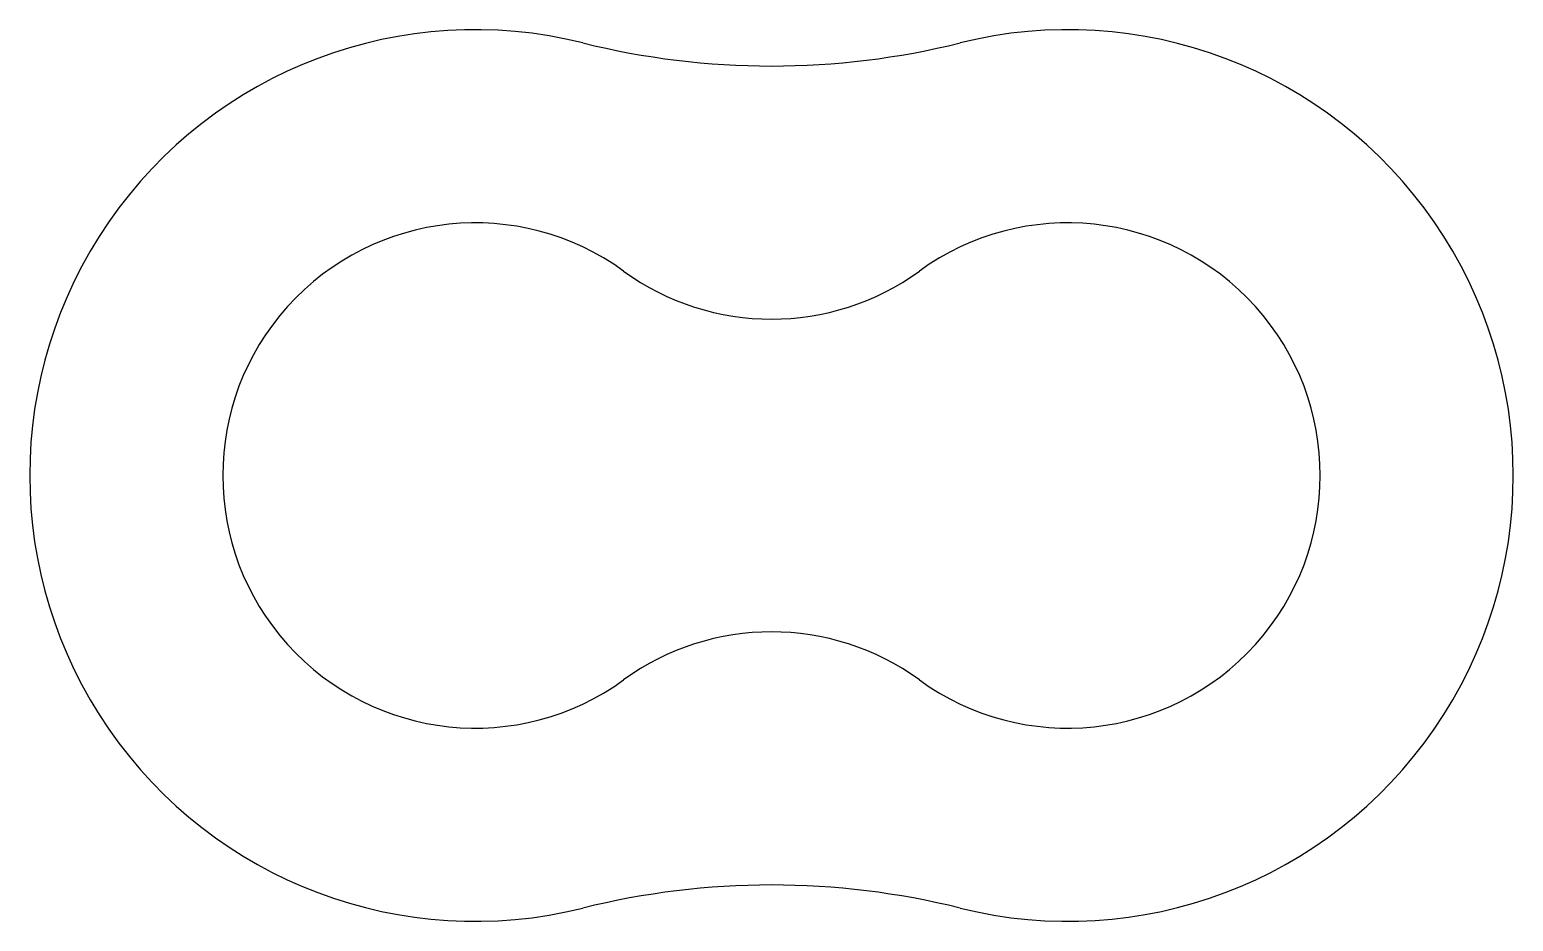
# Model space of a CAD drawing. Extents: x -12.1 to 12.1, y 0 to 14.5.
import ezdxf

# ---------------------------------------------------------------- set-up
doc = ezdxf.new("R2010")
doc.units = 0
doc.layers.get('0').update_dxf_attribs({"linetype": 'CONTINUOUS'})

msp = doc.modelspace()

# ---------------------------------------------------------------- linework, layer by layer
for centre, radius, start, end in [((-4.813, 7.239), 7.239, 76.0307, 283.9693), ((4.813, 7.239), 7.239, 256.0307, 103.9693), ((0, 26.588), 12.7, 256.0307, 283.9693), ((-4.813, 7.239), 4.102, 54.0133, 305.9867), ((4.813, 7.239), 4.102, 234.0133, 125.9867), ((0, 13.867), 4.089, 234.0133, 305.9867), ((0, 0.611), 4.089, 54.0133, 125.9867), ((0, -12.11), 12.7, 76.0307, 103.9693)]:
    msp.add_arc(centre, radius, start, end)

doc.saveas('drawing.dxf')
